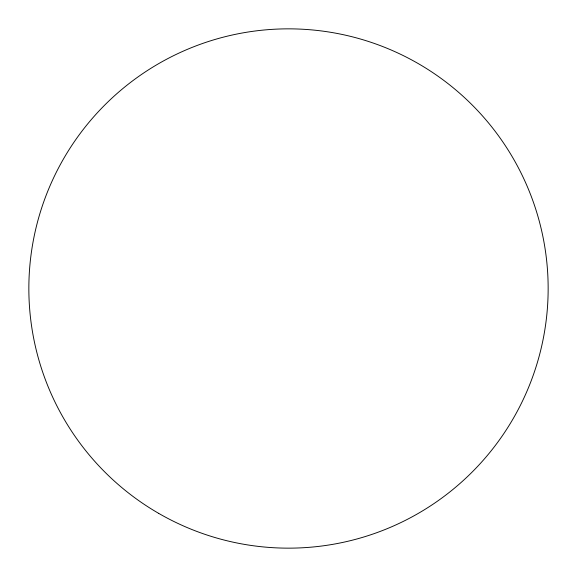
<?xml version="1.0" encoding="UTF-8"?>
<svg xmlns="http://www.w3.org/2000/svg" width="577" height="577" viewBox="0 0 577 577"><rect width="100%" height="100%" fill="white"/><g stroke="black" fill="none" stroke-linecap="round" stroke-linejoin="round"><path stroke-width="0.87" d="M158.675 513.364A259.65 259.65 0 0 0 548.15 288.5A259.65 259.65 0 0 0 158.675 63.636A259.65 259.65 0 0 0 158.675 513.364"/></g></svg>
